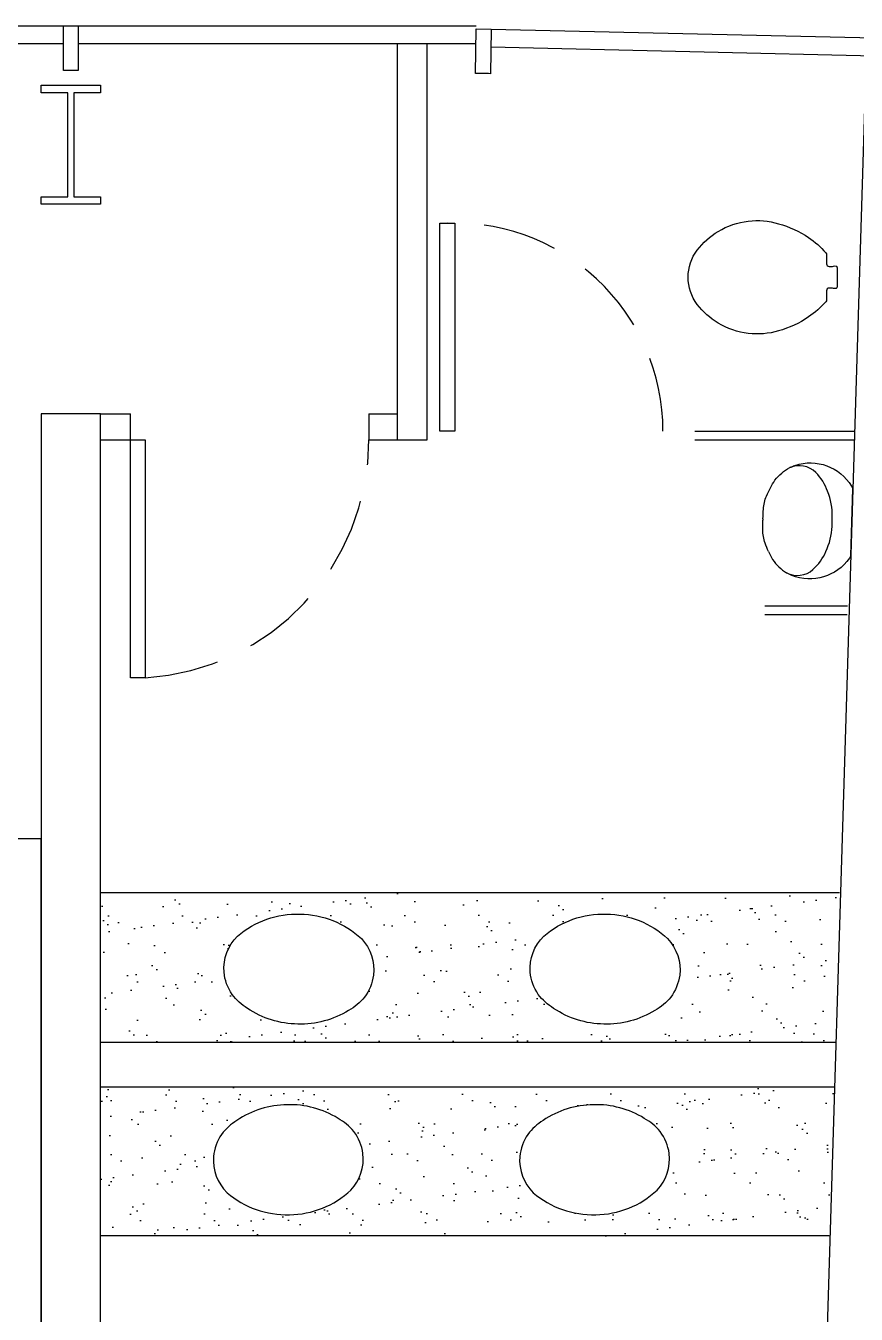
# Model space of a CAD drawing. Extents: x -1.7 to 87, y -33.6 to 19.
# Drawn here: x 14.978 to 17.77, y 13.469 to 17.8 of the extents above; entities that cross this region are included whole.
import ezdxf

# ---------------------------------------------------------------- set-up
doc = ezdxf.new("R2010")
doc.units = 0
doc.linetypes.add('HIDDEN', pattern=[0.375, 0.25, -0.125])
for name, color, linetype in [('AR-DIV', 2, 'Continuous'), ('AR-ESQ', 2, 'Continuous'), ('AR-EST', 4, 'Continuous'), ('AR-MOB', 2, 'Continuous'), ('AR-PAR-ALV', 5, 'Continuous'), ('AR-POR', 1, 'Continuous'), ('AR-SAN', 2, 'Continuous')]:
    doc.layers.add(name, color=color, linetype=linetype)

# ---------------------------------------------------------------- blocks, each defined once
blk = doc.blocks.new('estante')
at = {"color": 2}
for p, q in [((10689.8826, -223.5074), (10690.9619, -222.0669)), ((10690.9619, -222.0669), (10691.282, -222.3067)), ((10690.2026, -223.7472), (10691.2819, -222.3067)), ((10689.8826, -223.5074), (10690.2026, -223.7472))]:
    blk.add_line(p, q, dxfattribs=at)
at = {"color": 1, "ltscale": 0.03}
blk.add_line((10690.1906, -223.7382), (10691.2699, -222.2977), dxfattribs=at)

msp = doc.modelspace()

# ---------------------------------------------------------------- hatches: boundary and pattern name
at = {"layer": 'AR-SAN'}
h = msp.add_hatch(dxfattribs=at)
h.set_pattern_fill('AR-SAND', color=1, scale=0.08, style=0)
h.set_pattern_definition([(37.5, (-748.44768, -322.12629), (-0.005039469, 0.154145902), [0, -0.1216, 0, -0.136, 0, -0.13]), (7.5, (-748.44768, -322.12629), (0.141582136, 0.225771685), [0, -0.0656, 0, -0.1096, 0, -0.042]), (327.5, (-748.54608, -322.12629), (0.24913135, 0.000452724), [0, -0.04, 0, -0.144, 0, -0.188]), (317.5, (-748.54608, -322.1263), (0.24049013, 0.070214045), [0, -0.02, 0, -0.0944, 0, -0.108])])
h.paths.add_polyline_path([(17.7144, 14.8855), (15.23, 14.8855), (15.23, 14.3821), (17.6989, 14.3821)])
h.paths.add_polyline_path([(16.7198, 14.7401, -0.18588), (16.9296, 14.8141, -0.18588), (17.1362, 14.7315, -0.221372), (17.1767, 14.6084, -0.12568), (17.1465, 14.5348, -0.090827), (17.0931, 14.4902, -0.145664), (16.922, 14.4443, -0.145664), (16.7529, 14.4971, -0.090827), (16.7014, 14.544, -0.12568), (16.6742, 14.6188, -0.221372)], flags=16)
h.paths.add_polyline_path([(16.1473, 14.6084, -0.12568), (16.117, 14.5348, -0.090827), (16.0637, 14.4902, -0.145664), (15.8926, 14.4443, -0.145664), (15.7235, 14.4971, -0.090827), (15.672, 14.544, -0.12568), (15.6448, 14.6188, -0.221372), (15.6904, 14.7401, -0.18588), (15.9001, 14.8141, -0.18588), (16.1067, 14.7315, -0.221372)], flags=16)
h.paths.add_polyline_path([(17.6943, 14.2321), (15.23, 14.2321), (15.23, 13.7321), (17.679, 13.7321)])
h.paths.add_polyline_path([(16.666, 14.0737, -0.090827), (16.7175, 14.1205, -0.145664), (16.8866, 14.1733, -0.145664), (17.0577, 14.1275, -0.090827), (17.1111, 14.0828, -0.12568), (17.1414, 14.0092, -0.221372), (17.1008, 13.8861, -0.18588), (16.8942, 13.8035, -0.18588), (16.6844, 13.8776, -0.221372), (16.6389, 13.9989, -0.12568)], flags=16)
h.paths.add_polyline_path([(16.0817, 14.0828, 0.090827), (16.0283, 14.1275, 0.145664), (15.8572, 14.1733, 0.145664), (15.6881, 14.1205, 0.090827), (15.6366, 14.0737, 0.12568), (15.6094, 13.9989, 0.221372), (15.655, 13.8776, 0.18588), (15.8648, 13.8035, 0.18588), (16.0713, 13.8861, 0.221372), (16.1119, 14.0092, 0.12568)], flags=16)

# ---------------------------------------------------------------- linework, layer by layer
at = {"layer": 'AR-DIV'}
for p, q in [((17.2276, 16.437), (17.7651, 16.437)), ((17.2276, 16.408), (17.7642, 16.408)), ((17.4629, 15.8503), (17.741, 15.8503)), ((17.4629, 15.8214), (17.7402, 15.8214))]:
    msp.add_line(p, q, dxfattribs=at)
at = {"layer": 'AR-ESQ', "color": 1}
for points in [[(13.905, 17.8), (15.105, 17.8)], [(15.155, 17.8), (16.493, 17.8)], [(16.543, 17.789), (17.8806, 17.7582)]]:
    msp.add_lwpolyline(points, dxfattribs=at)
at = {"layer": 'AR-ESQ'}
msp.add_lwpolyline([(15.105, 17.65), (15.105, 17.8), (15.155, 17.8), (15.155, 17.65)], close=True, dxfattribs=at)
msp.add_lwpolyline([(16.4907, 17.6398), (16.493, 17.7897), (16.543, 17.789), (16.5407, 17.639, 0.000138)], format="xyb", close=True, dxfattribs=at)
for points in [[(13.905, 17.74), (15.105, 17.74)], [(15.155, 17.74), (16.493, 17.74)], [(16.5416, 17.729), (17.8793, 17.6982)]]:
    msp.add_lwpolyline(points, dxfattribs=at)
at = {"layer": 'AR-EST'}
msp.add_lwpolyline([(15.03, 17.6), (15.23, 17.6), (15.23, 17.575), (15.14, 17.575), (15.14, 17.225), (15.23, 17.225), (15.23, 17.2), (15.03, 17.2), (15.03, 17.225), (15.12, 17.225), (15.12, 17.575), (15.03, 17.575), (15.03, 17.6)], dxfattribs=at)
at = {"layer": 'AR-PAR-ALV'}
for p, q in [((16.2281, 16.408), (16.2281, 17.74)), ((16.3281, 16.408), (16.3281, 17.74)), ((15.23, 16.4958), (15.03, 16.4958)), ((16.2281, 16.408), (16.3281, 16.408)), ((17.702, 14.3821), (15.23, 14.3821)), ((17.6974, 14.2321), (15.23, 14.2321))]:
    msp.add_line(p, q, dxfattribs=at)
msp.add_lwpolyline([(17.9994, 17.5544), (17.7995, 17.5605), (17.576, 10.274), (17.7759, 10.2678)], close=True, dxfattribs=at)
for points in [[(15.03, 16.4958), (15.03, 11.7475)], [(15.23, 11.7475), (15.23, 16.4958)]]:
    msp.add_lwpolyline(points, dxfattribs=at)
at = {"layer": 'AR-POR'}
for p, q in [((15.23, 16.4958), (15.33, 16.4958)), ((15.33, 16.408), (15.33, 16.4958)), ((16.1316, 16.4958), (16.1316, 16.408)), ((16.1316, 16.4958), (16.2281, 16.4958)), ((16.1316, 16.4943), (16.1316, 16.4943)), ((15.23, 16.408), (15.33, 16.408)), ((16.1316, 16.408), (16.2281, 16.408))]:
    msp.add_line(p, q, dxfattribs=at)
at = {"layer": 'AR-POR', "color": 1}
msp.add_lwpolyline([(16.3705, 16.437), (16.3705, 17.137), (16.4204, 17.137), (16.4204, 16.437)], close=True, dxfattribs=at)
at = {"layer": 'AR-POR'}
msp.add_lwpolyline([(15.33, 16.408), (15.38, 16.408), (15.38, 15.608), (15.33, 15.608)], close=True, dxfattribs=at)
at = {"layer": 'AR-POR', "color": 1, "linetype": 'HIDDEN'}
msp.add_arc((16.4204, 16.437), 0.7, 360, 94.0881, dxfattribs=at)
at = {"layer": 'AR-POR', "linetype": 'HIDDEN'}
msp.add_arc((15.33, 16.408), 0.8016, 273.5765, 0, dxfattribs=at)
at = {"layer": 'AR-SAN'}
for p, q in [((17.7144, 14.8855), (15.23, 14.8855)), ((17.679, 13.7321), (15.23, 13.7321))]:
    msp.add_line(p, q, dxfattribs=at)
at = {"layer": 'AR-SAN', "color": 1}
for points in [[(17.3061, 17.1089, -0.107708), (17.4073, 17.1433, -0.104255), (17.5085, 17.1347, -0.082654), (17.6097, 17.0882, -0.060312), (17.6682, 17.0367, -0.161718), (17.6704, 17.0306), (17.6704, 17.0002, 0.449066), (17.6791, 16.9911), (17.6879, 16.9911, 0.123106), (17.6936, 16.9921, -0.172037), (17.7025, 16.9921, -0.102747), (17.7045, 16.9907, -0.149716), (17.7058, 16.987), (17.7058, 16.9223, -0.149716), (17.7045, 16.9186, -0.102747), (17.7025, 16.9172, -0.172037), (17.6936, 16.9172, 0.123106), (17.6879, 16.9182), (17.6791, 16.9182, 0.449066), (17.6704, 16.9091), (17.6704, 16.8787, -0.161718), (17.6682, 16.8726, -0.060312), (17.6097, 16.8211, -0.082654), (17.5085, 16.7745, -0.104255), (17.4073, 16.7659, -0.107708), (17.3061, 16.8003, -0.088187), (17.2353, 16.8636, -0.163426), (17.2049, 16.9546, -0.163426), (17.2353, 17.0457, -0.088187)], [(15.6448, 14.6188, -0.221372), (15.6904, 14.7401, -0.18588), (15.9001, 14.8141, -0.18588), (16.1067, 14.7315, -0.221372), (16.1473, 14.6084, -0.12568), (16.117, 14.5348, -0.090827), (16.0637, 14.4902, -0.145664), (15.8926, 14.4443, -0.145664), (15.7235, 14.4971, -0.090827), (15.672, 14.544, -0.12568)], [(16.6742, 14.6188, -0.221372), (16.7198, 14.7401, -0.18588), (16.9296, 14.8141, -0.18588), (17.1362, 14.7315, -0.221372), (17.1767, 14.6084, -0.12568), (17.1465, 14.5348, -0.090827), (17.0931, 14.4902, -0.145664), (16.922, 14.4443, -0.145664), (16.7529, 14.4971, -0.090827), (16.7014, 14.544, -0.12568)], [(15.6094, 13.9989, 0.221372), (15.655, 13.8776, 0.18588), (15.8648, 13.8035, 0.18588), (16.0713, 13.8861, 0.221372), (16.1119, 14.0092, 0.12568), (16.0817, 14.0828, 0.090827), (16.0283, 14.1275, 0.145664), (15.8572, 14.1733, 0.145664), (15.6881, 14.1205, 0.090827), (15.6366, 14.0737, 0.12568)], [(16.6389, 13.9989, 0.221372), (16.6844, 13.8776, 0.18588), (16.8942, 13.8035, 0.18588), (17.1008, 13.8861, 0.221372), (17.1414, 14.0092, 0.12568), (17.1111, 14.0828, 0.090827), (17.0577, 14.1275, 0.145664), (16.8866, 14.1733, 0.145664), (16.7175, 14.1205, 0.090827), (16.666, 14.0737, 0.12568)]]:
    msp.add_lwpolyline(points, format="xyb", close=True, dxfattribs=at)
for points in [[(17.4566, 16.1421, -0.008051), (17.4581, 16.1751, -0.08407), (17.4684, 16.2191, -0.022672), (17.4816, 16.247, -0.027927), (17.497, 16.2725, -0.111704), (17.5468, 16.3147, -0.032298), (17.5642, 16.3224, -0.34805), (17.7545, 16.2529, -0.171293), (17.7572, 16.2438), (17.7505, 16.0192, -0.171293), (17.7472, 16.0102, -0.34805), (17.5532, 15.9522, -0.032298), (17.5362, 15.9609, -0.111704)], [(17.4752, 16.0324, 0.027927), (17.4891, 16.006, 0.111704), (17.5362, 15.9609, 0.311697), (17.6246, 15.9723, 0.114611), (17.6679, 16.0328, 0.100603), (17.6888, 16.1172), (17.6897, 16.1496, 0.100603), (17.674, 16.2351, 0.114611), (17.6343, 16.298, 0.311697), (17.5468, 16.3147, 0.111704)], [(17.4752, 16.0324, -0.022672), (17.4637, 16.061, -0.08407), (17.456, 16.1055, -0.008051), (17.4565, 16.1386)], [(17.4566, 16.1421), (17.4565, 16.1386, 0.008051)]]:
    msp.add_lwpolyline(points, format="xyb", dxfattribs=at)

# ---------------------------------------------------------------- block references
at = {"layer": 'AR-MOB', "xscale": -1, "rotation": 323.155623134169}
msp.add_blockref('estante', (8703.8169, -6217.9868), dxfattribs=at)

doc.saveas('drawing.dxf')
